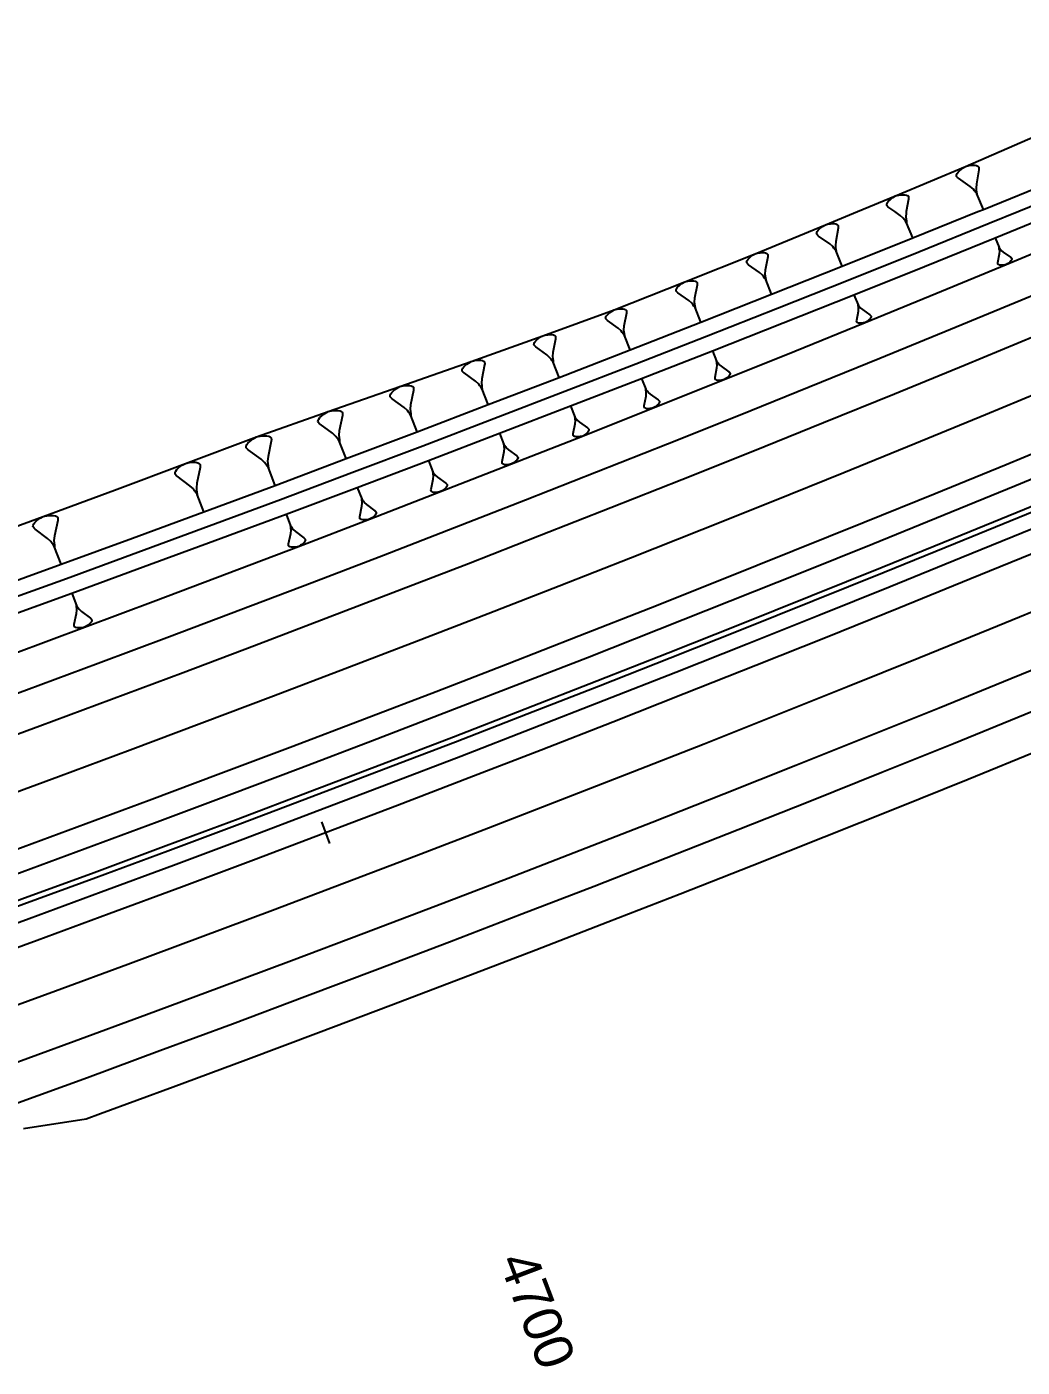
# Model space of a CAD drawing. Extents: x 384551 to 386632, y 802806 to 803252.
# Drawn here: x 386117.1 to 386181.7, y 802924.9 to 803012 of the extents above; entities that cross this region are included whole.
import ezdxf
from ezdxf.enums import TextEntityAlignment as Align

# ---------------------------------------------------------------- set-up
doc = ezdxf.new("R2010")
doc.units = 0
doc.layers.get('0').update_dxf_attribs({"linetype": 'CONTINUOUS'})
doc.styles.add('ARIAL', font='ARIAL.FON')

msp = doc.modelspace()

# ---------------------------------------------------------------- linework, layer by layer
at = {"color": 7}
for p, q in [((386177.4913, 803002.4736), (386177.5538, 803002.5671)), ((386177.5538, 803002.5671), (386177.6739, 803002.6844)), ((386177.6739, 803002.6844), (386177.7484, 803002.749)), ((386177.7484, 803002.749), (386177.8517, 803002.8256)), ((386177.8517, 803002.8256), (386178.0414, 803002.9381)), ((386178.0414, 803002.9381), (386178.255, 803002.9929)), ((386178.255, 803002.9929), (386178.3822, 803003.0119)), ((386178.3822, 803003.0119), (386178.4806, 803003.0189)), ((386178.4806, 803003.0189), (386178.6485, 803003.021)), ((386178.6485, 803003.021), (386178.7588, 803002.9992)), ((386178.9071, 803002.7231), (386178.7448, 803001.8118)), ((386178.7588, 803002.9992), (386178.7996, 803002.9824)), ((386178.7996, 803002.9824), (386178.8403, 803002.9655)), ((386178.8403, 803002.9655), (386178.893, 803002.9198)), ((386178.893, 803002.9198), (386178.905, 803002.891)), ((386178.905, 803002.891), (386178.912, 803002.7927)), ((386178.912, 803002.7927), (386178.9071, 803002.7231)), ((386177.4526, 803002.3225), (386177.4575, 803002.3921)), ((386177.4646, 803002.2937), (386177.4526, 803002.3225)), ((386177.4575, 803002.3921), (386177.4744, 803002.4328)), ((386177.5292, 803002.2192), (386177.4646, 803002.2937)), ((386177.4744, 803002.4328), (386177.4913, 803002.4736)), ((386177.5819, 803002.1736), (386177.5292, 803002.2192)), ((386178.3415, 803001.6445), (386177.5819, 803002.1736)), ((386178.7448, 803001.8118), (386178.7252, 803001.5335)), ((386173.1406, 803000.7725), (386173.2133, 803000.8353)), ((386173.2133, 803000.8353), (386173.3142, 803000.9096)), ((386173.3142, 803000.9096), (386173.4993, 803001.0186)), ((386173.4993, 803001.0186), (386173.7075, 803001.0715)), ((386173.7075, 803001.0715), (386173.8315, 803001.0896)), ((386173.8315, 803001.0896), (386173.9273, 803001.0962)), ((386173.9273, 803001.0962), (386174.0909, 803001.0978)), ((386174.0909, 803001.0978), (386174.1983, 803001.0763)), ((386174.1983, 803001.0763), (386174.238, 803001.0597)), ((386174.238, 803001.0597), (386174.2777, 803001.0432)), ((386174.2777, 803001.0432), (386174.3289, 803000.9986)), ((386174.3289, 803000.9986), (386174.3404, 803000.9705)), ((386174.3404, 803000.9705), (386174.347, 803000.8746)), ((386174.347, 803000.8746), (386174.342, 803000.8069)), ((386178.5523, 803001.4618), (386178.3415, 803001.6445)), ((386178.6289, 803001.3585), (386178.5523, 803001.4618)), ((386178.7055, 803001.2553), (386178.6289, 803001.3585)), ((386178.7821, 803001.152), (386178.7055, 803001.2553)), ((386178.7252, 803001.5335), (386178.7441, 803001.4063)), ((386178.7441, 803001.4063), (386178.7631, 803001.2792)), ((386178.7631, 803001.2792), (386178.7821, 803001.152)), ((386179.2002, 803000.1437), (386178.7821, 803001.152)), ((386172.924, 803000.4206), (386172.929, 803000.4883)), ((386172.9356, 803000.3925), (386172.924, 803000.4206)), ((386172.929, 803000.4883), (386172.9455, 803000.528)), ((386172.9983, 803000.3197), (386172.9356, 803000.3925)), ((386172.9455, 803000.528), (386172.962, 803000.5676)), ((386172.962, 803000.5676), (386173.0232, 803000.6585)), ((386173.0496, 803000.2751), (386172.9983, 803000.3197)), ((386173.0232, 803000.6585), (386173.1406, 803000.7725)), ((386173.4422, 803000), (386173.0496, 803000.2751)), ((386173.7881, 802999.7576), (386173.4422, 803000)), ((386174.1961, 803000), (386174.1815, 802999.9195)), ((386174.342, 803000.8069), (386174.1961, 803000)), ((386168.7547, 802999.0395), (386168.9376, 802999.1465)), ((386168.9376, 802999.1465), (386169.1431, 802999.198)), ((386169.1431, 802999.198), (386169.2654, 802999.2156)), ((386169.2654, 802999.2156), (386169.3599, 802999.2218)), ((386169.3599, 802999.2218), (386169.5213, 802999.2229)), ((386169.5213, 802999.2229), (386169.6272, 802999.2014)), ((386169.6272, 802999.2014), (386169.6662, 802999.185)), ((386169.6662, 802999.185), (386169.7053, 802999.1686)), ((386169.7053, 802999.1686), (386169.7557, 802999.1244)), ((386169.7557, 802999.1244), (386169.767, 802999.0967)), ((386169.767, 802999.0967), (386169.7733, 802999.0021)), ((386173.993, 802999.5791), (386173.7881, 802999.7576)), ((386174.0673, 802999.4782), (386173.993, 802999.5791)), ((386174.1417, 802999.3774), (386174.0673, 802999.4782)), ((386174.216, 802999.2766), (386174.1417, 802999.3774)), ((386174.1815, 802999.9195), (386174.1616, 802999.6484)), ((386174.1616, 802999.6484), (386174.1797, 802999.5245)), ((386174.1797, 802999.5245), (386174.1979, 802999.4005)), ((386174.1979, 802999.4005), (386174.216, 802999.2766)), ((386174.6206, 802998.2932), (386174.216, 802999.2766)), ((386168.3686, 802998.5582), (386168.3737, 802998.625)), ((386168.3799, 802998.5304), (386168.3686, 802998.5582)), ((386168.3737, 802998.625), (386168.3901, 802998.6641)), ((386168.4416, 802998.4585), (386168.3799, 802998.5304)), ((386168.3901, 802998.6641), (386168.4065, 802998.7031)), ((386168.4065, 802998.7031), (386168.4671, 802998.7926)), ((386168.492, 802998.4144), (386168.4416, 802998.4585)), ((386168.4671, 802998.7926), (386168.5831, 802998.9047)), ((386169.219, 802997.902), (386168.492, 802998.4144)), ((386168.5831, 802998.9047), (386168.655, 802998.9664)), ((386168.655, 802998.9664), (386168.7547, 802999.0395)), ((386169.7682, 802998.9353), (386169.6074, 802998.0605)), ((386169.7733, 802999.0021), (386169.7682, 802998.9353)), ((386179.9663, 802998.2962), (386180.2252, 802997.672)), ((386164.6997, 802997.3338), (386164.7923, 802997.3396)), ((386164.7923, 802997.3396), (386164.9502, 802997.3403)), ((386164.9502, 802997.3403), (386165.0538, 802997.319)), ((386169.4205, 802997.7254), (386169.219, 802997.902)), ((386169.4936, 802997.6257), (386169.4205, 802997.7254)), ((386169.5666, 802997.5261), (386169.4936, 802997.6257)), ((386169.6397, 802997.4264), (386169.5666, 802997.5261)), ((386169.6074, 802998.0605), (386169.587, 802997.7933)), ((386169.587, 802997.7933), (386169.6046, 802997.671)), ((386169.6046, 802997.671), (386169.6221, 802997.5487)), ((386169.6221, 802997.5487), (386169.6397, 802997.4264)), ((386170.036, 802996.4554), (386169.6397, 802997.4264)), ((386180.2252, 802997.672), (386180.2726, 802997.608)), ((386180.237, 802997.5932), (386180.2252, 802997.672)), ((386180.2487, 802997.5145), (386180.237, 802997.5932)), ((386180.2483, 802997.2635), (386180.2604, 802997.4357)), ((386180.2604, 802997.4357), (386180.2487, 802997.5145)), ((386180.2726, 802997.608), (386180.32, 802997.5441)), ((386180.32, 802997.5441), (386180.3675, 802997.4801)), ((386180.3675, 802997.4801), (386180.498, 802997.367)), ((386180.498, 802997.367), (386180.9683, 802997.0395)), ((386163.8202, 802996.6929), (386163.8254, 802996.7583)), ((386163.8313, 802996.6657), (386163.8202, 802996.6929)), ((386163.8254, 802996.7583), (386163.8416, 802996.7965)), ((386163.8915, 802996.5952), (386163.8313, 802996.6657)), ((386163.8416, 802996.7965), (386163.8578, 802996.8346)), ((386163.8578, 802996.8346), (386163.9173, 802996.922)), ((386163.9407, 802996.5518), (386163.8915, 802996.5952)), ((386163.9173, 802996.922), (386164.0312, 802997.0314)), ((386164.6507, 802996.0484), (386163.9407, 802996.5518)), ((386164.0312, 802997.0314), (386164.1017, 802997.0916)), ((386164.1017, 802997.0916), (386164.1994, 802997.1628)), ((386164.1994, 802997.1628), (386164.3787, 802997.2671)), ((386164.3787, 802997.2671), (386164.58, 802997.3169)), ((386164.58, 802997.3169), (386164.6997, 802997.3338)), ((386165.191, 802997.0582), (386165.0313, 802996.2025)), ((386165.0538, 802997.319), (386165.092, 802997.3028)), ((386165.092, 802997.3028), (386165.1301, 802997.2866)), ((386165.1301, 802997.2866), (386165.1793, 802997.2433)), ((386165.1793, 802997.2433), (386165.1903, 802997.2161)), ((386165.1903, 802997.2161), (386165.1962, 802997.1235)), ((386165.1962, 802997.1235), (386165.191, 802997.0582)), ((386180.1448, 802996.6561), (386180.1478, 802996.6992)), ((386180.1491, 802996.5952), (386180.1448, 802996.6561)), ((386180.1478, 802996.6992), (386180.2483, 802997.2635)), ((386180.1565, 802996.5774), (386180.1491, 802996.5952)), ((386180.1891, 802996.5491), (386180.1565, 802996.5774)), ((386180.2144, 802996.5387), (386180.1891, 802996.5491)), ((386180.2396, 802996.5282), (386180.2144, 802996.5387)), ((386180.3079, 802996.5148), (386180.2396, 802996.5282)), ((386180.4119, 802996.5161), (386180.3079, 802996.5148)), ((386180.4728, 802996.5204), (386180.4119, 802996.5161)), ((386180.5515, 802996.5322), (386180.4728, 802996.5204)), ((386180.6838, 802996.5661), (386180.5515, 802996.5322)), ((386180.8012, 802996.6357), (386180.6838, 802996.5661)), ((386180.8652, 802996.6832), (386180.8012, 802996.6357)), ((386180.9113, 802996.7232), (386180.8652, 802996.6832)), ((386180.9857, 802996.7958), (386180.9113, 802996.7232)), ((386180.9683, 802997.0395), (386181.0009, 802997.0112)), ((386181.0244, 802996.8537), (386180.9857, 802996.7958)), ((386181.0009, 802997.0112), (386181.0409, 802996.9651)), ((386181.0348, 802996.8789), (386181.0244, 802996.8537)), ((386181.0453, 802996.9042), (386181.0348, 802996.8789)), ((386181.0409, 802996.9651), (386181.0483, 802996.9472)), ((386181.0483, 802996.9472), (386181.0453, 802996.9042)), ((386164.8475, 802995.875), (386164.6507, 802996.0484)), ((386164.9187, 802995.7772), (386164.8475, 802995.875)), ((386164.99, 802995.6795), (386164.9187, 802995.7772)), ((386165.0612, 802995.5818), (386164.99, 802995.6795)), ((386165.0313, 802996.2025), (386165.0106, 802995.941)), ((386165.0106, 802995.941), (386165.0275, 802995.8213)), ((386165.0275, 802995.8213), (386165.0443, 802995.7015)), ((386165.0443, 802995.7015), (386165.0612, 802995.5818)), ((386159.2428, 802994.8707), (386159.2481, 802994.9356)), ((386159.2537, 802994.8437), (386159.2428, 802994.8707)), ((386159.2481, 802994.9356), (386159.2643, 802994.9735)), ((386159.3133, 802994.7735), (386159.2537, 802994.8437)), ((386159.2643, 802994.9735), (386159.2805, 802995.0113)), ((386159.2805, 802995.0113), (386159.3398, 802995.098)), ((386159.362, 802994.7303), (386159.3133, 802994.7735)), ((386159.3398, 802995.098), (386159.4532, 802995.2063)), ((386160.0657, 802994.2284), (386159.362, 802994.7303)), ((386159.4532, 802995.2063), (386159.5234, 802995.2659)), ((386159.5234, 802995.2659), (386159.6206, 802995.3363)), ((386159.6206, 802995.3363), (386159.7989, 802995.4393)), ((386159.7989, 802995.4393), (386159.9989, 802995.4883)), ((386159.9989, 802995.4883), (386160.1179, 802995.5047)), ((386160.1179, 802995.5047), (386160.2098, 802995.5102)), ((386160.2098, 802995.5102), (386160.3666, 802995.5104)), ((386160.3666, 802995.5104), (386160.4694, 802995.489)), ((386160.605, 802995.2296), (386160.444, 802994.3804)), ((386160.4694, 802995.489), (386160.5073, 802995.4728)), ((386160.5073, 802995.4728), (386160.5451, 802995.4566)), ((386160.5451, 802995.4566), (386160.5939, 802995.4135)), ((386160.5939, 802995.4135), (386160.6047, 802995.3864)), ((386160.6047, 802995.3864), (386160.6103, 802995.2945)), ((386160.6103, 802995.2945), (386160.605, 802995.2296)), ((386165.4464, 802994.6304), (386165.0612, 802995.5818)), ((386160.2606, 802994.0557), (386160.0657, 802994.2284)), ((386160.3311, 802993.9585), (386160.2606, 802994.0557)), ((386160.4015, 802993.8612), (386160.3311, 802993.9585)), ((386160.4719, 802993.764), (386160.4015, 802993.8612)), ((386160.444, 802994.3804), (386160.4228, 802994.1208)), ((386160.4228, 802994.1208), (386160.4392, 802994.0019)), ((386160.4392, 802994.0019), (386160.4555, 802993.8829)), ((386160.4555, 802993.8829), (386160.4719, 802993.764)), ((386170.7919, 802994.6037), (386171.0576, 802993.9526)), ((386171.0576, 802993.9526), (386171.1066, 802993.8858)), ((386171.0694, 802993.8706), (386171.0576, 802993.9526)), ((386171.0812, 802993.7886), (386171.0694, 802993.8706)), ((386171.1066, 802993.8858), (386171.1556, 802993.819)), ((386154.6625, 802993.0585), (386154.668, 802993.1229)), ((386154.6732, 802993.0317), (386154.6625, 802993.0585)), ((386154.668, 802993.1229), (386154.6841, 802993.1604)), ((386154.7321, 802992.9619), (386154.6732, 802993.0317)), ((386154.6841, 802993.1604), (386154.7002, 802993.1979)), ((386154.7002, 802993.1979), (386154.7593, 802993.2836)), ((386154.7593, 802993.2836), (386154.8721, 802993.3907)), ((386154.8721, 802993.3907), (386154.9418, 802993.4496)), ((386154.9418, 802993.4496), (386155.0384, 802993.5192)), ((386155.0384, 802993.5192), (386155.2155, 802993.6208)), ((386155.2155, 802993.6208), (386155.414, 802993.6688)), ((386155.414, 802993.6688), (386155.532, 802993.6848)), ((386155.532, 802993.6848), (386155.6231, 802993.69)), ((386155.6231, 802993.69), (386155.7786, 802993.6898)), ((386155.7786, 802993.6898), (386155.8805, 802993.6682)), ((386156.0142, 802993.4107), (386155.8523, 802992.569)), ((386155.8805, 802993.6682), (386155.918, 802993.6521)), ((386155.918, 802993.6521), (386155.9555, 802993.636)), ((386155.9555, 802993.636), (386156.0037, 802993.593)), ((386156.0037, 802993.593), (386156.0144, 802993.5662)), ((386156.0196, 802993.475), (386156.0142, 802993.4107)), ((386156.0144, 802993.5662), (386156.0196, 802993.475)), ((386160.8519, 802992.8183), (386160.4719, 802993.764)), ((386170.9715, 802992.9409), (386171.0793, 802993.5274)), ((386171.0793, 802993.5274), (386171.0929, 802993.7066)), ((386171.0929, 802993.7066), (386171.0812, 802993.7886)), ((386171.1556, 802993.819), (386171.2046, 802993.7522)), ((386171.2046, 802993.7522), (386171.3397, 802993.6337)), ((386171.3397, 802993.6337), (386171.8272, 802993.2902)), ((386171.8439, 802993.0366), (386171.7661, 802992.9614)), ((386171.8272, 802993.2902), (386171.861, 802993.2606)), ((386171.8845, 802993.0966), (386171.8439, 802993.0366)), ((386171.861, 802993.2606), (386171.9024, 802993.2124)), ((386171.8955, 802993.1228), (386171.8845, 802993.0966)), ((386171.9065, 802993.149), (386171.8955, 802993.1228)), ((386171.9024, 802993.2124), (386171.91, 802993.1937)), ((386171.91, 802993.1937), (386171.9065, 802993.149)), ((386154.7803, 802992.919), (386154.7321, 802992.9619)), ((386155.4767, 802992.4194), (386154.7803, 802992.919)), ((386155.6695, 802992.2476), (386155.4767, 802992.4194)), ((386155.7391, 802992.151), (386155.6695, 802992.2476)), ((386155.8087, 802992.0543), (386155.7391, 802992.151)), ((386155.8523, 802992.569), (386155.8305, 802992.3117)), ((386155.8305, 802992.3117), (386155.8464, 802992.1937)), ((386155.8464, 802992.1937), (386155.8623, 802992.0757)), ((386170.9681, 802992.8961), (386170.9715, 802992.9409)), ((386170.9722, 802992.8327), (386170.9681, 802992.8961)), ((386170.9798, 802992.8141), (386170.9722, 802992.8327)), ((386171.0136, 802992.7845), (386170.9798, 802992.8141)), ((386171.0398, 802992.7735), (386171.0136, 802992.7845)), ((386171.066, 802992.7624), (386171.0398, 802992.7735)), ((386171.137, 802992.748), (386171.066, 802992.7624)), ((386171.2452, 802992.7488), (386171.137, 802992.748)), ((386171.3086, 802992.753), (386171.2452, 802992.7488)), ((386171.3906, 802992.7647), (386171.3086, 802992.753)), ((386171.5284, 802992.7993), (386171.3906, 802992.7647)), ((386171.651, 802992.871), (386171.5284, 802992.7993)), ((386171.7179, 802992.92), (386171.651, 802992.871)), ((386171.7661, 802992.9614), (386171.7179, 802992.92)), ((386150.0021, 802991.356), (386150.008, 802991.4228)), ((386150.0132, 802991.3281), (386150.0021, 802991.356)), ((386150.008, 802991.4228), (386150.0248, 802991.4618)), ((386150.0741, 802991.2554), (386150.0132, 802991.3281)), ((386150.0248, 802991.4618), (386150.0417, 802991.5007)), ((386150.0417, 802991.5007), (386150.1034, 802991.5896)), ((386150.1241, 802991.2107), (386150.0741, 802991.2554)), ((386150.1034, 802991.5896), (386150.2208, 802991.7005)), ((386150.2208, 802991.7005), (386150.2935, 802991.7615)), ((386150.2935, 802991.7615), (386150.394, 802991.8335)), ((386150.394, 802991.8335), (386150.5783, 802991.9386)), ((386150.5783, 802991.9386), (386150.7846, 802991.9879)), ((386150.7846, 802991.9879), (386150.9073, 802992.0041)), ((386150.9073, 802992.0041), (386151.002, 802992.0093)), ((386151.002, 802992.0093), (386151.1635, 802992.0086)), ((386151.1635, 802992.0086), (386151.2693, 802991.9859)), ((386151.4075, 802991.718), (386151.2368, 802990.844)), ((386151.2693, 802991.9859), (386151.3082, 802991.9691)), ((386151.3082, 802991.9691), (386151.3472, 802991.9522)), ((386151.3472, 802991.9522), (386151.3971, 802991.9074)), ((386151.3971, 802991.9074), (386151.4081, 802991.8795)), ((386151.4133, 802991.7848), (386151.4075, 802991.718)), ((386151.4081, 802991.8795), (386151.4133, 802991.7848)), ((386155.8783, 802991.9577), (386155.8087, 802992.0543)), ((386155.8623, 802992.0757), (386155.8783, 802991.9577)), ((386156.2524, 802991.0189), (386155.8783, 802991.9577)), ((386150.8462, 802990.6896), (386150.1241, 802991.2107)), ((386151.046, 802990.5105), (386150.8462, 802990.6896)), ((386151.118, 802990.41), (386151.046, 802990.5105)), ((386151.19, 802990.3094), (386151.118, 802990.41)), ((386151.2368, 802990.844), (386151.2134, 802990.5767)), ((386151.2134, 802990.5767), (386151.2296, 802990.4541)), ((386151.2296, 802990.4541), (386151.2458, 802990.3315)), ((386161.5974, 802990.9624), (386161.8698, 802990.2844)), ((386145.3357, 802989.6688), (386145.342, 802989.7381)), ((386145.3471, 802989.6397), (386145.3357, 802989.6688)), ((386145.342, 802989.7381), (386145.3596, 802989.7785)), ((386145.4102, 802989.5641), (386145.3471, 802989.6397)), ((386145.3596, 802989.7785), (386145.3773, 802989.8189)), ((386145.3773, 802989.8189), (386145.4415, 802989.911)), ((386145.462, 802989.5175), (386145.4102, 802989.5641)), ((386145.4415, 802989.911), (386145.5638, 802990.0259)), ((386146.2104, 802988.9743), (386145.462, 802989.5175)), ((386145.5638, 802990.0259), (386145.6394, 802990.089)), ((386145.6394, 802990.089), (386145.7441, 802990.1635)), ((386145.7441, 802990.1635), (386145.9358, 802990.2721)), ((386145.9358, 802990.2721), (386146.1502, 802990.3227)), ((386146.1502, 802990.3227), (386146.2776, 802990.3392)), ((386146.2776, 802990.3392), (386146.3759, 802990.3443)), ((386146.3759, 802990.3443), (386146.5437, 802990.3432)), ((386146.5437, 802990.3432), (386146.6535, 802990.3193)), ((386146.7962, 802990.0406), (386146.6164, 802989.1335)), ((386146.6535, 802990.3193), (386146.6938, 802990.3016)), ((386146.6938, 802990.3016), (386146.7342, 802990.284)), ((386146.7342, 802990.284), (386146.786, 802990.2374)), ((386146.786, 802990.2374), (386146.7973, 802990.2084)), ((386146.8025, 802990.11), (386146.7962, 802990.0406)), ((386146.7973, 802990.2084), (386146.8025, 802990.11)), ((386151.2621, 802990.2088), (386151.19, 802990.3094)), ((386151.2458, 802990.3315), (386151.2621, 802990.2088)), ((386151.6481, 802989.2323), (386151.2621, 802990.2088)), ((386161.7744, 802989.2337), (386161.8898, 802989.8425)), ((386161.8698, 802990.2844), (386161.9203, 802990.2147)), ((386161.8815, 802990.1991), (386161.8698, 802990.2844)), ((386161.8933, 802990.1139), (386161.8815, 802990.1991)), ((386161.8898, 802989.8425), (386161.905, 802990.0286)), ((386161.905, 802990.0286), (386161.8933, 802990.1139)), ((386161.9203, 802990.2147), (386161.9708, 802990.145)), ((386161.9708, 802990.145), (386162.0213, 802990.0753)), ((386162.0213, 802990.0753), (386162.161, 802989.9515)), ((386162.161, 802989.9515), (386162.6655, 802989.5917)), ((386162.6655, 802989.5917), (386162.7005, 802989.5607)), ((386162.7005, 802989.5607), (386162.7432, 802989.5104)), ((386162.7432, 802989.5104), (386162.751, 802989.491)), ((386141.0845, 802988.518), (386141.2844, 802988.6305)), ((386141.2844, 802988.6305), (386141.5078, 802988.6826)), ((386141.5078, 802988.6826), (386141.6405, 802988.6994)), ((386141.6405, 802988.6994), (386141.7429, 802988.7044)), ((386141.7429, 802988.7044), (386141.9176, 802988.7027)), ((386141.9176, 802988.7027), (386142.0318, 802988.6775)), ((386142.0318, 802988.6775), (386142.0738, 802988.6591)), ((386142.0738, 802988.6591), (386142.1158, 802988.6406)), ((386142.1158, 802988.6406), (386142.1696, 802988.5919)), ((386146.4173, 802988.7878), (386146.2104, 802988.9743)), ((386146.4918, 802988.6831), (386146.4173, 802988.7878)), ((386146.5663, 802988.5785), (386146.4918, 802988.6831)), ((386146.6164, 802989.1335), (386146.5914, 802988.856)), ((386146.5914, 802988.856), (386146.6079, 802988.7286)), ((386146.6079, 802988.7286), (386146.6243, 802988.6012)), ((386156.9928, 802989.161), (386157.2683, 802988.4695)), ((386161.7706, 802989.1872), (386161.7744, 802989.2337)), ((386161.7746, 802989.1213), (386161.7706, 802989.1872)), ((386161.7824, 802989.1019), (386161.7746, 802989.1213)), ((386161.8173, 802989.071), (386161.7824, 802989.1019)), ((386161.8445, 802989.0594), (386161.8173, 802989.071)), ((386161.8716, 802989.0478), (386161.8445, 802989.0594)), ((386161.9453, 802989.0324), (386161.8716, 802989.0478)), ((386162.0577, 802989.0325), (386161.9453, 802989.0324)), ((386162.1236, 802989.0365), (386162.0577, 802989.0325)), ((386162.2089, 802989.0483), (386162.1236, 802989.0365)), ((386162.3523, 802989.0834), (386162.2089, 802989.0483)), ((386162.4801, 802989.1572), (386162.3523, 802989.0834)), ((386162.5498, 802989.2077), (386162.4801, 802989.1572)), ((386162.6001, 802989.2504), (386162.5498, 802989.2077)), ((386162.6814, 802989.3281), (386162.6001, 802989.2504)), ((386162.724, 802989.3902), (386162.6814, 802989.3281)), ((386162.7356, 802989.4173), (386162.724, 802989.3902)), ((386162.7471, 802989.4445), (386162.7356, 802989.4173)), ((386162.751, 802989.491), (386162.7471, 802989.4445)), ((386140.6578, 802988.004), (386140.6646, 802988.0762)), ((386140.6696, 802987.9738), (386140.6578, 802988.004)), ((386140.6646, 802988.0762), (386140.683, 802988.1182)), ((386140.7351, 802987.8948), (386140.6696, 802987.9738)), ((386140.683, 802988.1182), (386140.7015, 802988.1602)), ((386140.7015, 802988.1602), (386140.7687, 802988.2559)), ((386140.7889, 802987.8461), (386140.7351, 802987.8948)), ((386140.7687, 802988.2559), (386140.8964, 802988.3752)), ((386141.5665, 802987.2784), (386140.7889, 802987.8461)), ((386140.8964, 802988.3752), (386140.9753, 802988.4407)), ((386140.9753, 802988.4407), (386141.0845, 802988.518)), ((386142.1796, 802988.3869), (386141.9898, 802987.443)), ((386142.1696, 802988.5919), (386142.1813, 802988.5616)), ((386142.1864, 802988.4592), (386142.1796, 802988.3869)), ((386142.1813, 802988.5616), (386142.1864, 802988.4592)), ((386146.6408, 802988.4738), (386146.5663, 802988.5785)), ((386146.6243, 802988.6012), (386146.6408, 802988.4738)), ((386147.0389, 802987.4586), (386146.6408, 802988.4738)), ((386157.1682, 802987.3993), (386157.2875, 802988.0192)), ((386157.2683, 802988.4695), (386157.3196, 802988.3983)), ((386157.2801, 802988.3826), (386157.2683, 802988.4695)), ((386157.2918, 802988.2957), (386157.2801, 802988.3826)), ((386157.2875, 802988.0192), (386157.3036, 802988.2088)), ((386157.3036, 802988.2088), (386157.2918, 802988.2957)), ((386157.3196, 802988.3983), (386157.3708, 802988.3272)), ((386157.3708, 802988.3272), (386157.4221, 802988.256)), ((386157.4221, 802988.256), (386157.5641, 802988.1295)), ((386157.5641, 802988.1295), (386158.077, 802987.7615)), ((386158.077, 802987.7615), (386158.1126, 802987.7299)), ((386136.3053, 802986.8088), (386136.4192, 802986.8889)), ((386136.4192, 802986.8889), (386136.6275, 802987.0055)), ((386136.6275, 802987.0055), (386136.8602, 802987.059)), ((386136.8602, 802987.059), (386136.9984, 802987.0761)), ((386136.9984, 802987.0761), (386137.105, 802987.0811)), ((386137.105, 802987.0811), (386137.2868, 802987.0788)), ((386137.2868, 802987.0788), (386137.4056, 802987.0523)), ((386137.4056, 802987.0523), (386137.4493, 802987.0329)), ((386137.4493, 802987.0329), (386137.4929, 802987.0136)), ((386137.4929, 802987.0136), (386137.5487, 802986.9627)), ((386137.5487, 802986.9627), (386137.5609, 802986.9312)), ((386137.5609, 802986.9312), (386137.5658, 802986.8245)), ((386141.7815, 802987.0835), (386141.5665, 802987.2784)), ((386141.8588, 802986.9743), (386141.7815, 802987.0835)), ((386141.9361, 802986.8652), (386141.8588, 802986.9743)), ((386141.9898, 802987.443), (386141.9629, 802987.1541)), ((386141.9629, 802987.1541), (386141.9797, 802987.0214)), ((386141.9797, 802987.0214), (386141.9965, 802986.8887)), ((386141.9965, 802986.8887), (386142.0133, 802986.756)), ((386152.3833, 802987.3724), (386152.6619, 802986.6674)), ((386157.1642, 802987.352), (386157.1682, 802987.3993)), ((386157.1681, 802987.2848), (386157.1642, 802987.352)), ((386157.176, 802987.265), (386157.1681, 802987.2848)), ((386157.2115, 802987.2334), (386157.176, 802987.265)), ((386157.2391, 802987.2215), (386157.2115, 802987.2334)), ((386157.2667, 802987.2096), (386157.2391, 802987.2215)), ((386157.3417, 802987.1937), (386157.2667, 802987.2096)), ((386157.4563, 802987.1936), (386157.3417, 802987.1937)), ((386157.5234, 802987.1975), (386157.4563, 802987.1936)), ((386157.6103, 802987.2092), (386157.5234, 802987.1975)), ((386157.7565, 802987.2446), (386157.6103, 802987.2092)), ((386157.8869, 802987.3194), (386157.7565, 802987.2446)), ((386157.9581, 802987.3707), (386157.8869, 802987.3194)), ((386158.0095, 802987.414), (386157.9581, 802987.3707)), ((386158.0925, 802987.4929), (386158.0095, 802987.414)), ((386158.136, 802987.5561), (386158.0925, 802987.4929)), ((386158.1126, 802987.7299), (386158.1559, 802987.6785)), ((386158.1479, 802987.5837), (386158.136, 802987.5561)), ((386158.1598, 802987.6113), (386158.1479, 802987.5837)), ((386158.1559, 802987.6785), (386158.1638, 802987.6587)), ((386158.1638, 802987.6587), (386158.1598, 802987.6113)), ((386135.9736, 802986.3552), (386135.9808, 802986.4304)), ((386135.9858, 802986.3237), (386135.9736, 802986.3552)), ((386135.9808, 802986.4304), (386136.0002, 802986.474)), ((386136.0537, 802986.2414), (386135.9858, 802986.3237)), ((386136.0002, 802986.474), (386136.0195, 802986.5177)), ((386136.0195, 802986.5177), (386136.0897, 802986.6171)), ((386136.1095, 802986.1905), (386136.0537, 802986.2414)), ((386136.0897, 802986.6171), (386136.223, 802986.7409)), ((386136.9173, 802985.5973), (386136.1095, 802986.1905)), ((386136.223, 802986.7409), (386136.3053, 802986.8088)), ((386137.5586, 802986.7494), (386137.3583, 802985.7674)), ((386137.5658, 802986.8245), (386137.5586, 802986.7494)), ((386142.0133, 802986.756), (386141.9361, 802986.8652)), ((386142.4248, 802985.6978), (386142.0133, 802986.756)), ((386152.557, 802985.5778), (386152.6802, 802986.2088)), ((386152.6619, 802986.6674), (386152.7139, 802986.5948)), ((386152.6737, 802986.5788), (386152.6619, 802986.6674)), ((386152.6854, 802986.4903), (386152.6737, 802986.5788)), ((386152.6802, 802986.2088), (386152.6971, 802986.4018)), ((386152.6971, 802986.4018), (386152.6854, 802986.4903)), ((386152.7139, 802986.5948), (386152.7659, 802986.5222)), ((386152.7659, 802986.5222), (386152.8179, 802986.4495)), ((386152.8179, 802986.4495), (386152.9622, 802986.3202)), ((386152.9622, 802986.3202), (386153.4835, 802985.9441)), ((386131.5633, 802985.0879), (386131.6482, 802985.1575)), ((386131.6482, 802985.1575), (386131.7654, 802985.2395)), ((386131.7654, 802985.2395), (386131.9799, 802985.3587)), ((386131.9799, 802985.3587), (386132.2192, 802985.4131)), ((386132.2192, 802985.4131), (386132.3613, 802985.4303)), ((386132.3613, 802985.4303), (386132.4709, 802985.4351)), ((386132.4709, 802985.4351), (386132.6578, 802985.4322)), ((386132.6578, 802985.4322), (386132.7798, 802985.4046)), ((386132.7798, 802985.4046), (386132.8246, 802985.3846)), ((386132.8246, 802985.3846), (386132.8694, 802985.3646)), ((386132.8694, 802985.3646), (386132.9266, 802985.3121)), ((386132.9266, 802985.3121), (386132.939, 802985.2797)), ((386132.9438, 802985.1701), (386132.9362, 802985.0929)), ((386132.939, 802985.2797), (386132.9438, 802985.1701)), ((386137.1405, 802985.3939), (386136.9173, 802985.5973)), ((386137.2206, 802985.2801), (386137.1405, 802985.3939)), ((386137.3007, 802985.1662), (386137.2206, 802985.2801)), ((386137.3808, 802985.0523), (386137.3007, 802985.1662)), ((386137.3583, 802985.7674), (386137.3295, 802985.4668)), ((386137.3295, 802985.4668), (386137.3466, 802985.3287)), ((386137.3466, 802985.3287), (386137.3637, 802985.1905)), ((386137.3637, 802985.1905), (386137.3808, 802985.0523)), ((386147.7689, 802985.5966), (386148.0506, 802984.8781)), ((386152.5527, 802985.5296), (386152.557, 802985.5778)), ((386152.5565, 802985.4612), (386152.5527, 802985.5296)), ((386152.5644, 802985.441), (386152.5565, 802985.4612)), ((386152.6005, 802985.4087), (386152.5644, 802985.441)), ((386152.6286, 802985.3965), (386152.6005, 802985.4087)), ((386152.6567, 802985.3843), (386152.6286, 802985.3965)), ((386152.7331, 802985.3679), (386152.6567, 802985.3843)), ((386152.8497, 802985.3675), (386152.7331, 802985.3679)), ((386152.9181, 802985.3712), (386152.8497, 802985.3675)), ((386153.0066, 802985.3829), (386152.9181, 802985.3712)), ((386153.1556, 802985.4185), (386153.0066, 802985.3829)), ((386153.2886, 802985.4944), (386153.1556, 802985.4185)), ((386153.3613, 802985.5464), (386153.2886, 802985.4944)), ((386153.4137, 802985.5904), (386153.3613, 802985.5464)), ((386153.4985, 802985.6705), (386153.4137, 802985.5904)), ((386153.4835, 802985.9441), (386153.5196, 802985.9117)), ((386153.543, 802985.7347), (386153.4985, 802985.6705)), ((386153.5196, 802985.9117), (386153.5636, 802985.8593)), ((386153.5552, 802985.7628), (386153.543, 802985.7347)), ((386153.5674, 802985.7909), (386153.5552, 802985.7628)), ((386153.5636, 802985.8593), (386153.5716, 802985.8391)), ((386153.5716, 802985.8391), (386153.5674, 802985.7909)), ((386131.306, 802984.6922), (386131.3136, 802984.7695)), ((386131.3184, 802984.6598), (386131.306, 802984.6922)), ((386131.3136, 802984.7695), (386131.3336, 802984.8143)), ((386131.388, 802984.575), (386131.3184, 802984.6598)), ((386131.3336, 802984.8143), (386131.3536, 802984.8591)), ((386131.3536, 802984.8591), (386131.4261, 802984.9611)), ((386131.4452, 802984.5226), (386131.388, 802984.575)), ((386131.4261, 802984.9611), (386131.5633, 802985.0879)), ((386132.2738, 802983.9106), (386131.4452, 802984.5226)), ((386132.9362, 802985.0929), (386132.7275, 802984.0842)), ((386137.8061, 802983.9498), (386137.3808, 802985.0523)), ((386147.9407, 802983.7691), (386148.0679, 802984.4112)), ((386148.0506, 802984.8781), (386148.1034, 802984.804)), ((386148.0623, 802984.7879), (386148.0506, 802984.8781)), ((386148.074, 802984.6978), (386148.0623, 802984.7879)), ((386148.0679, 802984.4112), (386148.0856, 802984.6076)), ((386148.0856, 802984.6076), (386148.074, 802984.6978)), ((386148.1034, 802984.804), (386148.1561, 802984.73)), ((386148.1561, 802984.73), (386148.2088, 802984.6559)), ((386148.2088, 802984.6559), (386148.3553, 802984.5238)), ((386148.3553, 802984.5238), (386148.885, 802984.1394)), ((386126.9429, 802983.3706), (386127.0279, 802983.44)), ((386127.0279, 802983.44), (386127.1454, 802983.5217)), ((386127.1454, 802983.5217), (386127.3603, 802983.6403)), ((386127.3603, 802983.6403), (386127.5997, 802983.694)), ((386127.5997, 802983.694), (386127.7419, 802983.7108)), ((386127.7419, 802983.7108), (386127.8515, 802983.7153)), ((386127.8515, 802983.7153), (386128.0384, 802983.7119)), ((386128.0384, 802983.7119), (386128.1604, 802983.684)), ((386128.1604, 802983.684), (386128.2052, 802983.6638)), ((386128.2052, 802983.6638), (386128.2499, 802983.6437)), ((386128.2499, 802983.6437), (386128.307, 802983.5911)), ((386128.307, 802983.5911), (386128.3193, 802983.5586)), ((386128.3238, 802983.449), (386128.3159, 802983.3717)), ((386128.3193, 802983.5586), (386128.3238, 802983.449)), ((386132.5026, 802983.7009), (386132.2738, 802983.9106)), ((386132.5846, 802983.5836), (386132.5026, 802983.7009)), ((386132.6666, 802983.4664), (386132.5846, 802983.5836)), ((386132.7486, 802983.3491), (386132.6666, 802983.4664)), ((386132.7275, 802984.0842), (386132.6971, 802983.7753)), ((386132.6971, 802983.7753), (386132.7143, 802983.6332)), ((386132.7143, 802983.6332), (386132.7314, 802983.4912)), ((386132.7314, 802983.4912), (386132.7486, 802983.3491)), ((386143.1497, 802983.8338), (386143.4344, 802983.1017)), ((386147.9362, 802983.72), (386147.9407, 802983.7691)), ((386147.9398, 802983.6504), (386147.9362, 802983.72)), ((386147.9479, 802983.6298), (386147.9398, 802983.6504)), ((386147.9845, 802983.5968), (386147.9479, 802983.6298)), ((386148.0131, 802983.5843), (386147.9845, 802983.5968)), ((386148.0417, 802983.5719), (386148.0131, 802983.5843)), ((386148.1194, 802983.555), (386148.0417, 802983.5719)), ((386148.2381, 802983.5541), (386148.1194, 802983.555)), ((386148.3078, 802983.5578), (386148.2381, 802983.5541)), ((386148.3979, 802983.5694), (386148.3078, 802983.5578)), ((386148.5497, 802983.6052), (386148.3979, 802983.5694)), ((386148.6853, 802983.6821), (386148.5497, 802983.6052)), ((386148.7594, 802983.7348), (386148.6853, 802983.6821)), ((386148.813, 802983.7795), (386148.7594, 802983.7348)), ((386148.8995, 802983.8608), (386148.813, 802983.7795)), ((386148.885, 802984.1394), (386148.9217, 802984.1064)), ((386148.945, 802983.926), (386148.8995, 802983.8608)), ((386148.9217, 802984.1064), (386148.9663, 802984.0528)), ((386148.9575, 802983.9546), (386148.945, 802983.926)), ((386148.97, 802983.9832), (386148.9575, 802983.9546)), ((386148.9663, 802984.0528), (386148.9744, 802984.0323)), ((386148.9744, 802984.0323), (386148.97, 802983.9832)), ((386126.6844, 802982.9756), (386126.6922, 802983.0528)), ((386126.6967, 802982.9431), (386126.6844, 802982.9756)), ((386126.6922, 802983.0528), (386126.7123, 802983.0976)), ((386126.7661, 802982.8581), (386126.6967, 802982.9431)), ((386126.7123, 802983.0976), (386126.7325, 802983.1423)), ((386126.7325, 802983.1423), (386126.8052, 802983.2442)), ((386126.8231, 802982.8055), (386126.7661, 802982.8581)), ((386126.8052, 802983.2442), (386126.9429, 802983.3706)), ((386127.6501, 802982.1911), (386126.8231, 802982.8055)), ((386128.3159, 802983.3717), (386128.1044, 802982.3635)), ((386133.1825, 802982.2147), (386132.7486, 802983.3491)), ((386143.3194, 802981.9733), (386143.4507, 802982.6264)), ((386143.4344, 802983.1017), (386143.4879, 802983.0261)), ((386143.446, 802983.0098), (386143.4344, 802983.1017)), ((386143.4577, 802982.918), (386143.446, 802983.0098)), ((386143.4507, 802982.6264), (386143.4693, 802982.8262)), ((386143.4693, 802982.8262), (386143.4577, 802982.918)), ((386143.4879, 802983.0261), (386143.5413, 802982.9506)), ((386143.5413, 802982.9506), (386143.5948, 802982.875)), ((386143.5948, 802982.875), (386143.7435, 802982.7402)), ((386143.7435, 802982.7402), (386144.2816, 802982.3475)), ((386127.8784, 802981.9808), (386127.6501, 802982.1911)), ((386127.9601, 802981.8633), (386127.8784, 802981.9808)), ((386128.0418, 802981.7458), (386127.9601, 802981.8633)), ((386128.1235, 802981.6283), (386128.0418, 802981.7458)), ((386128.1044, 802982.3635), (386128.0731, 802982.0546)), ((386128.0731, 802982.0546), (386128.0899, 802981.9125)), ((386128.0899, 802981.9125), (386128.1067, 802981.7704)), ((386128.1067, 802981.7704), (386128.1235, 802981.6283)), ((386138.5258, 802982.0838), (386138.8133, 802981.3381)), ((386143.3147, 802981.9233), (386143.3194, 802981.9733)), ((386143.3182, 802981.8524), (386143.3147, 802981.9233)), ((386143.3263, 802981.8315), (386143.3182, 802981.8524)), ((386143.3635, 802981.7978), (386143.3263, 802981.8315)), ((386143.3926, 802981.785), (386143.3635, 802981.7978)), ((386143.4216, 802981.7722), (386143.3926, 802981.785)), ((386143.5006, 802981.7548), (386143.4216, 802981.7722)), ((386143.6215, 802981.7536), (386143.5006, 802981.7548)), ((386143.6924, 802981.7571), (386143.6215, 802981.7536)), ((386143.7842, 802981.7688), (386143.6924, 802981.7571)), ((386143.9387, 802981.8048), (386143.7842, 802981.7688)), ((386144.077, 802981.8826), (386143.9387, 802981.8048)), ((386144.1526, 802981.9361), (386144.077, 802981.8826)), ((386144.2072, 802981.9814), (386144.1526, 802981.9361)), ((386144.2955, 802982.0639), (386144.2072, 802981.9814)), ((386144.2816, 802982.3475), (386144.3187, 802982.3138)), ((386144.342, 802982.1302), (386144.2955, 802982.0639)), ((386144.3187, 802982.3138), (386144.3641, 802982.2591)), ((386144.3548, 802982.1592), (386144.342, 802982.1302)), ((386144.3675, 802982.1883), (386144.3548, 802982.1592)), ((386144.3641, 802982.2591), (386144.3722, 802982.2382)), ((386144.3722, 802982.2382), (386144.3675, 802982.1883)), ((386128.5543, 802980.4924), (386128.1235, 802981.6283)), ((386138.6931, 802980.1903), (386138.8286, 802980.8544)), ((386138.8133, 802981.3381), (386138.8675, 802981.2611)), ((386138.8249, 802981.2446), (386138.8133, 802981.3381)), ((386138.8365, 802981.1512), (386138.8249, 802981.2446)), ((386138.8286, 802980.8544), (386138.848, 802981.0577)), ((386138.848, 802981.0577), (386138.8365, 802981.1512)), ((386138.8675, 802981.2611), (386138.9217, 802981.1841)), ((386138.9217, 802981.1841), (386138.9759, 802981.1071)), ((386138.9759, 802981.1071), (386139.1268, 802980.9695)), ((386139.1268, 802980.9695), (386139.6731, 802980.5683)), ((386117.5781, 802979.8035), (386117.7142, 802979.9272)), ((386117.7142, 802979.9272), (386117.7982, 802979.995)), ((386117.7982, 802979.995), (386117.9143, 802980.0747)), ((386117.9143, 802980.0747), (386118.1263, 802980.1903)), ((386118.1263, 802980.1903), (386118.3622, 802980.2418)), ((386118.3622, 802980.2418), (386118.5022, 802980.2575)), ((386118.5022, 802980.2575), (386118.6101, 802980.2613)), ((386118.6101, 802980.2613), (386118.7939, 802980.257)), ((386118.7939, 802980.257), (386118.9138, 802980.2288)), ((386119.0651, 802979.9208), (386118.8515, 802978.93)), ((386118.9138, 802980.2288), (386118.9577, 802980.2088)), ((386118.9577, 802980.2088), (386119.0016, 802980.1887)), ((386119.0016, 802980.1887), (386119.0575, 802980.1366)), ((386119.0575, 802980.1366), (386119.0694, 802980.1046)), ((386119.0732, 802979.9967), (386119.0651, 802979.9208)), ((386119.0694, 802980.1046), (386119.0732, 802979.9967)), ((386133.897, 802980.3466), (386134.1875, 802979.5873)), ((386138.6882, 802980.1395), (386138.6931, 802980.1903)), ((386138.6916, 802980.0674), (386138.6882, 802980.1395)), ((386138.6998, 802980.0461), (386138.6916, 802980.0674)), ((386138.7375, 802980.0117), (386138.6998, 802980.0461)), ((386138.767, 802979.9986), (386138.7375, 802980.0117)), ((386138.7966, 802979.9855), (386138.767, 802979.9986)), ((386138.8769, 802979.9675), (386138.7966, 802979.9855)), ((386138.9999, 802979.966), (386138.8769, 802979.9675)), ((386139.072, 802979.9694), (386138.9999, 802979.966)), ((386139.1655, 802979.9809), (386139.072, 802979.9694)), ((386139.3228, 802980.0171), (386139.1655, 802979.9809)), ((386139.4637, 802980.096), (386139.3228, 802980.0171)), ((386139.5407, 802980.1501), (386139.4637, 802980.096)), ((386139.5964, 802980.1961), (386139.5407, 802980.1501)), ((386139.6865, 802980.2798), (386139.5964, 802980.1961)), ((386139.6731, 802980.5683), (386139.7109, 802980.5339)), ((386139.734, 802980.347), (386139.6865, 802980.2798)), ((386139.7109, 802980.5339), (386139.7568, 802980.4782)), ((386139.7471, 802980.3766), (386139.734, 802980.347)), ((386139.7602, 802980.4061), (386139.7471, 802980.3766)), ((386139.7568, 802980.4782), (386139.7651, 802980.4569)), ((386139.7651, 802980.4569), (386139.7602, 802980.4061)), ((386117.4577, 802979.54), (386117.4658, 802979.6159)), ((386117.4696, 802979.508), (386117.4577, 802979.54)), ((386117.4658, 802979.6159), (386117.4859, 802979.6598)), ((386117.5374, 802979.4239), (386117.4696, 802979.508)), ((386117.4859, 802979.6598), (386117.506, 802979.7037)), ((386117.506, 802979.7037), (386117.5781, 802979.8035)), ((386117.5933, 802979.3719), (386117.5374, 802979.4239)), ((386118.4036, 802978.7629), (386117.5933, 802979.3719)), ((386134.0619, 802978.4203), (386134.2016, 802979.0954)), ((386134.1875, 802979.5873), (386134.2424, 802979.5089)), ((386134.199, 802979.4923), (386134.1875, 802979.5873)), ((386134.2105, 802979.3972), (386134.199, 802979.4923)), ((386134.2016, 802979.0954), (386134.222, 802979.3021)), ((386134.222, 802979.3021), (386134.2105, 802979.3972)), ((386134.2424, 802979.5089), (386134.2972, 802979.4304)), ((386134.2972, 802979.4304), (386134.3521, 802979.3519)), ((386134.3521, 802979.3519), (386134.5053, 802979.2115)), ((386134.5053, 802979.2115), (386135.0598, 802978.802)), ((386118.627, 802978.5547), (386118.4036, 802978.7629)), ((386118.7068, 802978.4386), (386118.627, 802978.5547)), ((386118.7865, 802978.3226), (386118.7068, 802978.4386)), ((386118.8662, 802978.2065), (386118.7865, 802978.3226)), ((386118.8515, 802978.93), (386118.819, 802978.6263)), ((386118.819, 802978.6263), (386118.8347, 802978.4863)), ((386118.8347, 802978.4863), (386118.8505, 802978.3464)), ((386118.8505, 802978.3464), (386118.8662, 802978.2065)), ((386119.2839, 802977.0866), (386118.8662, 802978.2065)), ((386134.0568, 802978.3686), (386134.0619, 802978.4203)), ((386134.06, 802978.2952), (386134.0568, 802978.3686)), ((386134.0683, 802978.2735), (386134.06, 802978.2952)), ((386134.1066, 802978.2384), (386134.0683, 802978.2735)), ((386134.1366, 802978.225), (386134.1066, 802978.2384)), ((386134.1666, 802978.2116), (386134.1366, 802978.225)), ((386134.2483, 802978.1931), (386134.1666, 802978.2116)), ((386134.3733, 802978.1912), (386134.2483, 802978.1931)), ((386134.4467, 802978.1944), (386134.3733, 802978.1912)), ((386134.5418, 802978.2059), (386134.4467, 802978.1944)), ((386134.7019, 802978.2423), (386134.5418, 802978.2059)), ((386134.8455, 802978.3221), (386134.7019, 802978.2423)), ((386134.924, 802978.377), (386134.8455, 802978.3221)), ((386134.9808, 802978.4236), (386134.924, 802978.377)), ((386135.0726, 802978.5084), (386134.9808, 802978.4236)), ((386135.0598, 802978.802), (386135.0981, 802978.7669)), ((386135.1211, 802978.5767), (386135.0726, 802978.5084)), ((386135.0981, 802978.7669), (386135.1447, 802978.7101)), ((386135.1345, 802978.6067), (386135.1211, 802978.5767)), ((386135.1479, 802978.6367), (386135.1345, 802978.6067)), ((386135.1447, 802978.7101), (386135.153, 802978.6884)), ((386135.153, 802978.6884), (386135.1479, 802978.6367)), ((386119.9828, 802975.2127), (386120.2813, 802974.4125)), ((386120.1391, 802973.1875), (386120.2918, 802973.8955)), ((386120.2813, 802974.4125), (386120.3382, 802974.3296)), ((386120.2925, 802974.3125), (386120.2813, 802974.4125)), ((386120.2918, 802973.8955), (386120.315, 802974.1126)), ((386120.3038, 802974.2125), (386120.2925, 802974.3125)), ((386120.315, 802974.1126), (386120.3038, 802974.2125)), ((386120.3382, 802974.3296), (386120.3952, 802974.2467)), ((386120.3952, 802974.2467), (386120.4522, 802974.1637)), ((386120.4522, 802974.1637), (386120.6119, 802974.0149)), ((386120.6119, 802974.0149), (386121.1909, 802973.5798)), ((386120.1333, 802973.1333), (386120.1391, 802973.1875)), ((386120.136, 802973.0561), (386120.1333, 802973.1333)), ((386120.1446, 802973.0333), (386120.136, 802973.0561)), ((386120.1845, 802972.9961), (386120.1446, 802973.0333)), ((386120.2159, 802972.9817), (386120.1845, 802972.9961)), ((386120.2473, 802972.9674), (386120.2159, 802972.9817)), ((386120.3329, 802972.9473), (386120.2473, 802972.9674)), ((386120.6414, 802972.9581), (386120.5414, 802972.9469)), ((386120.81, 802972.995), (386120.6414, 802972.9581)), ((386120.9615, 802973.0775), (386120.81, 802972.995)), ((386121.0444, 802973.1345), (386120.9615, 802973.0775)), ((386121.1045, 802973.1829), (386121.0444, 802973.1345)), ((386121.2017, 802973.2713), (386121.1045, 802973.1829)), ((386121.1909, 802973.5798), (386121.2308, 802973.5426)), ((386121.2533, 802973.3426), (386121.2017, 802973.2713)), ((386121.2308, 802973.5426), (386121.2792, 802973.4825)), ((386121.2676, 802973.374), (386121.2533, 802973.3426)), ((386121.282, 802973.4054), (386121.2676, 802973.374)), ((386121.2792, 802973.4825), (386121.2878, 802973.4597)), ((386121.2878, 802973.4597), (386121.282, 802973.4054)), ((386120.4643, 802972.9442), (386120.3329, 802972.9473)), ((386120.5414, 802972.9469), (386120.4643, 802972.9442))]:
    msp.add_line(p, q, dxfattribs=at)
at = {"color": 3}
msp.add_line((386136.194, 802960.3516), (386136.726, 802958.9491), dxfattribs=at)
at = {"color": 7, "linetype": 'CONTINUOUS'}
for points in [[(386171.0173, 803000), (386173.4993, 803001.0186), (386178.0414, 803002.9381), (386182.5595, 803004.9147), (386187.0886, 803006.8637), (386191.6777, 803008.6711), (386196.2621, 803010.4913), (386200, 803012.0123)], [(386200, 803007.6529), (386197.8609, 803006.7538), (386193.2992, 803004.8512), (386188.7323, 803002.9614), (386184.1604, 803001.0843), (386181.4983, 803000)], [(386181.4983, 803000), (386179.5833, 802999.22), (386175.0011, 802997.3684), (386170.4139, 802995.5296), (386165.8218, 802993.7036), (386161.2246, 802991.8903), (386156.6226, 802990.0899), (386152.0157, 802988.3024), (386147.4039, 802986.5276), (386142.7873, 802984.7658), (386138.1659, 802983.0168), (386133.5398, 802981.2806), (386128.909, 802979.5574), (386124.2735, 802977.8471), (386119.6333, 802976.1497), (386114.9886, 802974.4652), (386110.3393, 802972.7937), (386105.6855, 802971.1351), (386101.0272, 802969.4895), (386100, 802969.1299)], [(386100, 802968.0704), (386101.3662, 802968.5488), (386106.0272, 802970.1953), (386110.6836, 802971.8548), (386115.3355, 802973.5273), (386119.9828, 802975.2127), (386124.6255, 802976.9111), (386129.2636, 802978.6224), (386133.897, 802980.3466), (386138.5258, 802982.0838), (386143.1497, 802983.8338), (386147.7689, 802985.5966), (386152.3833, 802987.3724), (386156.9928, 802989.161), (386161.5974, 802990.9624), (386166.1971, 802992.7767), (386170.7919, 802994.6037), (386175.3816, 802996.4436), (386179.9663, 802998.2962), (386184.1491, 803000)], [(386100, 802973.9913), (386104.1782, 802975.2818), (386108.8555, 802976.8405), (386113.4998, 802978.4911), (386118.1263, 802980.1903), (386122.7467, 802981.9063), (386127.3603, 802983.6403), (386131.9799, 802985.3587), (386136.6275, 802987.0055), (386141.2844, 802988.6305), (386145.9358, 802990.2721), (386150.5783, 802991.9386), (386155.2155, 802993.6208), (386159.7989, 802995.4393), (386164.3787, 802997.2671), (386168.9376, 802999.1465), (386171.0173, 803000)], [(386100, 802960.0702), (386103.9154, 802961.475), (386108.5829, 802963.1644), (386113.2458, 802964.8667), (386117.9039, 802966.582), (386122.5573, 802968.3102), (386127.2058, 802970.0513), (386131.8494, 802971.8054), (386136.4882, 802973.5723), (386141.122, 802975.3521), (386145.7509, 802977.1447), (386150.3748, 802978.9502), (386154.9936, 802980.7686), (386159.6074, 802982.5998), (386164.2161, 802984.4438), (386168.8196, 802986.3005), (386173.418, 802988.1701), (386178.0112, 802990.0524), (386182.5991, 802991.9475), (386187.1817, 802993.8553), (386191.759, 802995.7758), (386196.3309, 802997.7091), (386200, 802999.2726)], [(386100, 802956.3531), (386100.4206, 802956.5026), (386105.102, 802958.1823), (386109.7787, 802959.875), (386114.4507, 802961.5807), (386119.1179, 802963.2993), (386123.7804, 802965.0309), (386128.438, 802966.7754), (386133.0907, 802968.5329), (386137.7386, 802970.3032), (386142.3815, 802972.0865), (386147.0194, 802973.8827), (386151.6524, 802975.6918), (386156.2803, 802977.5137), (386160.9031, 802979.3484), (386165.5208, 802981.196), (386170.1334, 802983.0564), (386174.7407, 802984.9297), (386179.3429, 802986.8157), (386183.9398, 802988.7145), (386188.5314, 802990.626), (386193.1176, 802992.5503), (386197.6985, 802994.4873), (386200, 802995.468)], [(386100, 802952.6383), (386101.598, 802953.2066), (386106.2885, 802954.8896), (386110.9744, 802956.5856), (386115.6555, 802958.2946), (386120.3319, 802960.0166), (386125.0034, 802961.7515), (386129.6702, 802963.4995), (386134.332, 802965.2604), (386138.989, 802967.0342), (386143.641, 802968.821), (386148.288, 802970.6207), (386152.93, 802972.4333), (386157.5669, 802974.2587), (386162.1988, 802976.0971), (386166.8255, 802977.9483), (386171.4471, 802979.8123), (386176.0634, 802981.6892), (386180.6746, 802983.5789), (386185.2805, 802985.4814), (386189.881, 802987.3967), (386194.4763, 802989.3248), (386199.0661, 802991.2656), (386200, 802991.6635)], [(386100, 802946.2701), (386103.6165, 802947.5563), (386108.3227, 802949.2449), (386113.0242, 802950.9466), (386117.721, 802952.6613), (386122.413, 802954.389), (386127.1002, 802956.1298), (386131.7825, 802957.8836), (386136.46, 802959.6504), (386141.1325, 802961.4302), (386145.8, 802963.2229), (386150.4626, 802965.0286), (386155.1201, 802966.8473), (386159.7726, 802968.6788), (386164.4199, 802970.5233), (386169.0621, 802972.3807), (386173.6991, 802974.251), (386178.3309, 802976.1342), (386182.9575, 802978.0302), (386187.5788, 802979.9391), (386192.1947, 802981.8608), (386196.8054, 802983.7953), (386200, 802985.1461)], [(386100, 802942.5555), (386100.0738, 802942.5816), (386104.7939, 802944.2603), (386109.5093, 802945.9522), (386114.22, 802947.6572), (386118.9259, 802949.3752), (386123.627, 802951.1063), (386128.3233, 802952.8505), (386133.0147, 802954.6077), (386137.7013, 802956.3779), (386142.3829, 802958.1611), (386147.0595, 802959.9574), (386151.7311, 802961.7666), (386156.3977, 802963.5888), (386161.0592, 802965.4239), (386165.7156, 802967.272), (386170.3668, 802969.133), (386175.0128, 802971.0069), (386179.6537, 802972.8937), (386184.2892, 802974.7935), (386188.9195, 802976.706), (386193.5444, 802978.6315), (386198.164, 802980.5697), (386200, 802981.3461)], [(386100, 802938.8444), (386101.2421, 802939.2823), (386105.9713, 802940.9643), (386110.6959, 802942.6595), (386115.4157, 802944.3678), (386120.1307, 802946.0891), (386124.841, 802947.8236), (386129.5464, 802949.5712), (386134.2469, 802951.3318), (386138.9426, 802953.1054), (386143.6332, 802954.8921), (386148.3189, 802956.6918), (386152.9996, 802958.5046), (386157.6753, 802960.3303), (386162.3458, 802962.169), (386167.0112, 802964.0206), (386171.6715, 802965.8853), (386176.3265, 802967.7628), (386180.9764, 802969.6533), (386185.6209, 802971.5567), (386190.2602, 802973.473), (386194.8941, 802975.4022), (386199.5226, 802977.3442), (386200, 802977.546)]]:
    msp.add_lwpolyline(points, dxfattribs=at)
at = {"color": 1, "linetype": 'CONTINUOUS'}
for points in [[(386178.8446, 803000), (386179.2002, 803000.1437), (386183.7747, 803002.007), (386188.3442, 803003.883), (386192.9085, 803005.7717), (386197.4676, 803007.6732), (386200, 803008.7376)], [(386100, 802965.3823), (386102.2203, 802966.1789), (386106.8748, 802967.8636), (386111.5246, 802969.5611), (386116.1697, 802971.2716), (386120.81, 802972.995), (386125.4455, 802974.7312), (386130.0761, 802976.4803), (386134.7019, 802978.2423), (386139.3228, 802980.0171), (386143.9387, 802981.8048), (386148.5497, 802983.6052), (386153.1556, 802985.4185), (386157.7565, 802987.2446), (386162.3523, 802989.0834), (386166.9429, 802990.935), (386171.5284, 802992.7993), (386176.1087, 802994.6763), (386180.6838, 802996.5661), (386185.2536, 802998.4686), (386188.9035, 803000)], [(386100, 802970.1894), (386100.6882, 802970.4303), (386105.3439, 802972.075), (386109.9951, 802973.7326), (386114.6418, 802975.4031), (386119.2839, 802977.0866), (386123.9214, 802978.7831), (386128.5543, 802980.4924), (386133.1825, 802982.2147), (386137.8061, 802983.9498), (386142.4248, 802985.6978), (386147.0389, 802987.4586), (386151.6481, 802989.2323), (386156.2524, 802991.0189), (386160.8519, 802992.8183), (386165.4464, 802994.6304), (386170.036, 802996.4554), (386174.6206, 802998.2932), (386178.8446, 803000)], [(386100, 802949.295), (386102.6577, 802950.2402), (386107.3565, 802951.9262), (386112.0506, 802953.6251), (386116.7399, 802955.3371), (386121.4245, 802957.0621), (386126.1042, 802958.8001), (386130.7792, 802960.5511), (386135.4492, 802962.3151), (386140.1143, 802964.0921), (386144.7745, 802965.882), (386149.4296, 802967.6848), (386154.0798, 802969.5006), (386158.7249, 802971.3293), (386163.3649, 802973.1709), (386167.9997, 802975.0253), (386172.6294, 802976.8926), (386177.2539, 802978.7728), (386181.8731, 802980.6658), (386186.4871, 802982.5717), (386191.0957, 802984.4903), (386195.699, 802986.4218), (386200, 802988.2404)], [(386100, 802948.9235), (386102.7754, 802949.9106), (386107.4751, 802951.5969), (386112.1701, 802953.2962), (386116.8604, 802955.0085), (386121.5459, 802956.7338), (386126.2265, 802958.4722), (386130.9024, 802960.2236), (386135.5733, 802961.9879), (386140.2393, 802963.7652), (386144.9004, 802965.5554), (386149.5565, 802967.3586), (386154.2075, 802969.1748), (386158.8535, 802971.0038), (386163.4944, 802972.8457), (386168.1302, 802974.7006), (386172.7608, 802976.5682), (386177.3861, 802978.4488), (386182.0063, 802980.3422), (386186.6211, 802982.2484), (386191.2307, 802984.1674), (386195.8349, 802986.0992), (386200, 802987.8604)], [(386116.8506, 802940.4205), (386120.9067, 802941.0485), (386121.852, 802941.3947), (386126.5752, 802943.134), (386131.2937, 802944.8864), (386136.0072, 802946.6519), (386140.7158, 802948.4304), (386145.4195, 802950.2221), (386150.1182, 802952.0268), (386154.8118, 802953.8445), (386159.5004, 802955.6753), (386164.1838, 802957.5191), (386168.8622, 802959.3759), (386173.5353, 802961.2456), (386178.2033, 802963.1284), (386182.866, 802965.0241), (386187.5234, 802966.9328), (386192.1755, 802968.8544), (386196.8222, 802970.7889), (386200, 802972.1222)]]:
    msp.add_lwpolyline(points, dxfattribs=at)
at = {"color": 2, "linetype": 'CONTINUOUS'}
for points in [[(386100, 802962.7263), (386103.0678, 802963.827), (386107.7289, 802965.514), (386112.3852, 802967.2139), (386117.0368, 802968.9268), (386121.6836, 802970.6526), (386126.3256, 802972.3913), (386130.9628, 802974.1428), (386135.5951, 802975.9073), (386140.2224, 802977.6846), (386144.8448, 802979.4748), (386149.4622, 802981.2777), (386154.0746, 802983.0935), (386158.682, 802984.9222), (386163.2842, 802986.7636), (386167.8813, 802988.6177), (386172.4732, 802990.4847), (386177.0599, 802992.3644), (386181.6414, 802994.2568), (386186.2176, 802996.1619), (386190.7885, 802998.0798), (386195.3297, 803000)], [(386100, 802951.0462), (386102.1026, 802951.7941), (386106.7971, 802953.4784), (386111.4869, 802955.1758), (386116.1719, 802956.8863), (386120.8522, 802958.6097), (386125.5276, 802960.3461), (386130.1983, 802962.0955), (386134.864, 802963.8579), (386139.5248, 802965.6332), (386144.1807, 802967.4215), (386148.8316, 802969.2227), (386153.4775, 802971.0368), (386158.1183, 802972.8638), (386162.754, 802974.7036), (386167.3846, 802976.5564), (386172.0101, 802978.422), (386176.6303, 802980.3005), (386181.2453, 802982.1917), (386185.855, 802984.0958), (386190.4595, 802986.0127), (386195.0585, 802987.9424), (386199.6522, 802989.8848), (386200, 802990.033)], [(386100, 802947.8621), (386103.1118, 802948.9689), (386107.8142, 802950.6561), (386112.5118, 802952.3563), (386117.2046, 802954.0696), (386121.8927, 802955.7959), (386126.576, 802957.5352), (386131.2544, 802959.2876), (386135.928, 802961.0529), (386140.5966, 802962.8312), (386145.2603, 802964.6224), (386149.9189, 802966.4266), (386154.5726, 802968.2438), (386159.2211, 802970.0738), (386163.8646, 802971.9168), (386168.5029, 802973.7726), (386173.1361, 802975.6414), (386177.7641, 802977.5229), (386182.3868, 802979.4174), (386187.0042, 802981.3247), (386191.6163, 802983.2447), (386196.2231, 802985.1776), (386200, 802986.7747)], [(386100, 802936.1936), (386102.0766, 802936.9257), (386106.8124, 802938.61), (386111.5434, 802940.3076), (386116.2698, 802942.0182), (386120.9913, 802943.7419), (386125.7081, 802945.4788), (386130.42, 802947.2288), (386135.1271, 802948.9918), (386139.8292, 802950.7679), (386144.5264, 802952.5571), (386149.2186, 802954.3593), (386153.9057, 802956.1745), (386158.5878, 802958.0028), (386163.2648, 802959.844), (386167.9367, 802961.6983), (386172.6034, 802963.5655), (386177.2649, 802965.4456), (386181.9212, 802967.3387), (386186.5721, 802969.2447), (386191.2178, 802971.1637), (386195.8581, 802973.0955), (386200, 802974.8333)]]:
    msp.add_lwpolyline(points, dxfattribs=at)
at = {"color": 3, "linetype": 'CONTINUOUS'}
msp.add_lwpolyline([(386100, 802946.2701), (386103.6165, 802947.5563), (386108.3227, 802949.2449), (386113.0242, 802950.9466), (386117.721, 802952.6613), (386122.413, 802954.389), (386127.1002, 802956.1298), (386131.7825, 802957.8836), (386136.46, 802959.6504), (386141.1325, 802961.4302), (386145.8, 802963.2229), (386150.4626, 802965.0286), (386155.1201, 802966.8473), (386159.7726, 802968.6788), (386164.4199, 802970.5233), (386169.0621, 802972.3807), (386173.6991, 802974.251), (386178.3309, 802976.1342), (386182.9575, 802978.0302), (386187.5788, 802979.9391), (386192.1947, 802981.8608), (386196.8054, 802983.7953), (386200, 802985.1461)], dxfattribs=at)

# ---------------------------------------------------------------- texts
at = {"color": 2, "style": 'ARIAL'}
msp.add_text('4700', height=2.5, rotation=290.772, dxfattribs=at).set_placement((386150.0215, 802932.7088), align=Align.TOP_LEFT)

doc.saveas('drawing.dxf')
